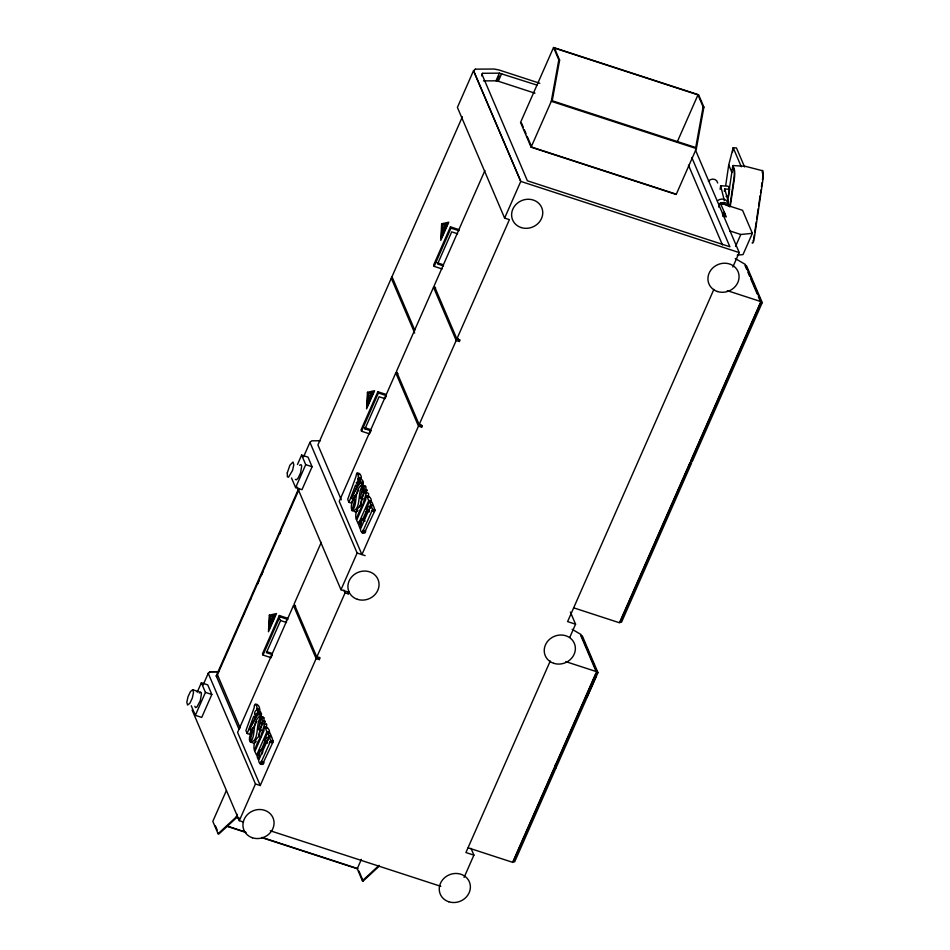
<?xml version="1.0" encoding="UTF-8"?>
<svg xmlns="http://www.w3.org/2000/svg" width="950" height="950" viewBox="0 0 950 950"><rect width="100%" height="100%" fill="white"/><g stroke="black" fill="none" stroke-linecap="round" stroke-linejoin="round"><path stroke-width="1.43" d="M728.591 205.948L728.602 204.262A7.042 6.365 -23.1 0 0 717.535 200.652M363.363 486.186L362.484 488.193C356.974 510.661 366.32 491.494 363.363 486.186L365.881 487.006L366.071 489.927M260.252 728.947L258.709 736.274M260.383 764.002L270.702 740.798L269.23 736.274L271.736 737.093L273.208 741.606L263.946 761.235C264.468 766.222 258.744 765.035 258.626 760.356L269.23 736.274M362.176 532.819L372.495 509.616L371.022 505.091L373.528 505.911L375.001 510.423L365.738 530.053C366.249 535.04 360.525 533.852 360.418 529.174L371.022 505.091M752.091 242.868A7.719 1.591 -86.5 0 0 754.252 238.474L762.814 180.453A7.719 1.591 -86.5 0 0 762.719 170.786L745.418 166.321L732.818 165.549L734.113 168.578L733.875 170.394L732.557 167.307M442.866 227.774L442.997 231.859L445.348 227.026L445.063 225.756L444.719 227.976L444.291 226.29L442.866 227.798M762.482 179.752L762.577 178.98A5.795 1.199 -86.5 0 0 762.422 172.437M266.998 740.679L267.188 741.297L268.553 739.219M720.136 189.359L720.67 185.737L728.258 186.212L729.576 189.299L729.22 191.71M724.363 191.401L724.719 188.991L729.576 189.299M725.741 185.155L728.721 164.956L733.186 147.737L736.464 147.939L744.574 166.963M732.569 151.976L733.186 147.737L741.309 166.761M727.486 201.649L732.818 165.549M729.042 192.909L728.508 196.531L726.085 196.377M728.104 204.583L728.46 202.172L724.719 188.991M729.754 206.946L734.124 177.223A5.795 1.199 -86.5 0 0 733.97 170.679L733.839 170.311M730.289 206.245L734.35 178.695A7.719 1.591 -86.5 0 0 734.113 168.578M762.328 172.164L762.589 170.394M754.359 234.769L753.813 238.391M754.787 231.871L756.283 221.742M756.711 218.844L758.207 208.703M758.634 205.817L760.131 195.676M760.558 192.779L760.986 189.893M761.413 186.996L762.054 182.649M361.891 499.356L359.718 507.051M261.582 717.369L260.692 719.376C255.182 741.843 264.527 722.677 261.582 717.369L264.088 718.188C263.293 721.881 265.988 720.242 264.634 722.998M366.415 491.815L366.914 489.891L366.261 490.319M531.097 147.191L551.297 101.306L558.814 59.874L553.541 47.5L698.63 94.774L703.903 107.148L696.386 148.58L676.186 194.465L531.097 147.191L520.541 122.443L553.541 47.5M559.609 60.135L552.235 100.771L695.732 147.535L703.107 106.887L697.977 94.857L554.479 48.106L559.609 60.135L558.814 59.874M366.831 495.71L368.707 500.733L358.387 523.949L356.63 520.303L365.762 499.569C365.073 493.086 372.709 496.992 371.058 501.98M265.05 726.893L266.914 731.916L256.607 755.131L254.838 751.486L263.969 730.752C263.245 723.746 271.652 729.054 268.981 733.697L266.463 732.877M757.851 310.044L757.649 310.757M249.375 729.541L256.821 714.566L257.984 710.351L258.851 714.02L256.476 716.68L249.375 729.541L251.881 730.36L256.856 721.359M251.964 728.864L249.684 734.338L247.178 733.519L253.757 716.276L254.458 717.927L255.467 716.027L254.588 713.961C254.897 704.936 266.166 714.103 258.994 717.488M351.156 498.358L358.613 483.384L359.765 479.168L360.644 482.838L358.269 485.497L351.156 498.358L353.673 499.178L358.649 490.176M359.765 479.168C364.705 479.394 363.684 484.5 360.786 486.305M260.478 723.769L260.763 722.463M362.271 492.587L363.47 489.119M266.522 728.08L266.677 724.256L266.214 723.674L264.717 724.719M368.315 496.897L368.624 493.62L367.353 492.682M256.666 709.793C258.293 705.981 253.959 701.432 254.161 707.762L245.908 730.538L247.178 733.519M258.875 710.79C261.012 708.581 258.388 703.843 255.277 704.009M348.971 502.336L355.549 485.094L356.25 486.744L357.259 484.844L356.381 482.778C360.394 480.391 357.2 467.733 355.953 476.579L347.7 499.356L348.971 502.336L351.476 503.156L354.231 496.375M360.145 480.249C362.971 478.111 360.608 472.732 357.058 472.827M262.105 753.967L262.758 751.818M264.302 742.805C267.271 739.432 260.3 755.511 261.345 749.526M366.094 511.622C369.063 508.25 362.093 524.329 363.137 518.344M359.005 474.798L359.575 473.646M259.932 712.286L260.49 711.17M251.881 730.36L252.842 727.676M353.673 499.178L355.11 495.152M257.783 712.916L257.106 714.78L254.588 713.961M359.575 481.733L358.886 483.598L356.381 482.778M250.693 599.177L251.144 597.966M243.948 614.365L244.482 612.988M197.196 692.253L201.352 682.801L207.729 684.879L211.826 694.474L201.721 717.416L195.344 715.338L191.247 705.743M297.469 464.503L301.625 455.062L308.002 457.14L312.099 466.735L301.993 489.678L295.616 487.599L291.519 478.004M203.062 685.081L208.252 673.289L210.045 671.745L218.702 671.674M303.584 456.772L309.938 442.344L311.766 440.824L320.423 440.753M195.344 715.338L205.449 692.396L201.352 682.801M295.616 487.599L305.722 464.657L301.625 455.062M239.056 729.398L216.22 675.877L298.751 488.442M462.389 116.791L317.906 444.944L341.287 499.759M217.443 674.738L298.846 489.856M257.486 584.262L259.065 580.699M261.298 575.605L262.865 572.043M279.49 534.28L280.891 531.121M481.591 75.846L482.707 73.293L499.356 73.162L536.952 85.096M483.503 80.904L495.995 80.809L499.356 73.162M496.814 81.023L499.13 75.774M495.995 80.809L498.311 81.249L501.671 73.613M279.312 615.541L279.858 616.823L287.826 619.424L287.28 618.141L279.312 615.541L262.473 653.778L263.019 655.061L270.988 657.661L272.341 654.597L271.795 653.315L267.069 651.771M385.474 397.646L386.365 395.616L385.819 394.333L377.851 391.733L361.012 429.97L361.558 431.253L369.538 433.841L370.88 430.789L370.334 429.507L365.608 427.963M450.442 226.848L450.989 228.131L458.969 230.731L458.423 229.449L450.442 226.848L433.616 265.086L434.162 266.368L442.13 268.957M263.019 655.061L279.858 616.823M361.558 431.253L378.397 393.015L377.851 391.733M434.162 266.368L450.989 228.131M280.024 619.269L280.571 620.552L266.428 652.674L272.341 654.597M370.88 430.789L364.966 428.866L379.109 396.744L385.023 398.668L384.477 397.385M295.616 606.183L293.491 605.482L237.595 732.426L260.241 785.531L255.467 783.964L208.204 673.265L210.081 671.757L218.737 671.697M321.266 542.403L294.156 603.951L316.813 657.056L319.996 658.101L319.331 659.621L316.136 658.587L293.491 605.482M395.794 372.923L339.233 501.398L361.926 554.586L418.487 426.122L395.794 372.923L397.931 373.611M435.634 287.969L433.509 287.28L396.471 371.391L419.164 424.591L422.346 425.636L421.681 427.156L418.487 426.122M484.916 170.525L434.186 285.748L456.867 338.948L460.061 339.981L459.384 341.513L456.202 340.48L433.509 287.28M226.361 790.59L212.812 821.37L218.084 833.744L218.88 834.005L236.609 817.641L239.424 818.556M351.975 510.162C358.969 488.407 348.733 503.892 351.975 510.162L354.481 510.981M261.345 716.799C254.885 721.774 260.264 741.356 250.396 742.021C256.642 735.086 251.322 722.285 259.967 716.062L263.851 717.618L262.485 716.882M363.126 485.616C356.666 490.592 362.045 510.186 352.177 510.839C358.435 503.904 353.103 491.103 361.76 484.88L365.643 486.436L364.266 485.699M267.639 732.533L268.945 735.609L271.462 736.428L270.144 733.352L267.639 732.533L264.433 740.193L267.188 741.297M369.431 501.351L370.738 504.426L373.243 505.246L371.937 502.17L369.431 501.351L366.225 509.01L368.731 509.829M261.274 749.847L265.715 739.753M363.066 518.664L367.508 508.571M268.945 735.609L268.114 737.509L266.855 737.556L264.67 740.477M370.738 504.426L369.894 506.326L368.647 506.374L366.463 509.295M218.084 833.744L236.158 817.059L237.346 814.364M243.533 822.047L239.305 820.669L255.467 783.964M343.936 590.104L345.088 592.824L348.282 593.857L348.959 592.337L340.979 589.736L357.141 553.031L309.938 442.344M456.867 338.948L509.402 219.652L504.616 218.096L520.778 181.391L473.563 70.704L475.392 69.184M260.241 785.531L316.136 658.587M316.813 657.056L345.088 592.824M419.164 424.591L456.202 340.48M319.651 657.269L318.772 659.241L317.633 656.569M347.736 593.477L348.603 591.506L348.959 592.337M379.121 866.293L363.173 881.018L362.378 880.757L357.247 868.727L361.368 859.358M677.35 141.692L697.977 94.857M718.639 207.076L720.397 203.086L742.556 210.306L752.376 233.332L743.019 254.588L737.236 255.17M550.252 661.022L465.928 852.542L473.896 855.131L464.087 877.42M713.877 289.382L567.601 621.597L575.569 624.197L569.798 637.307M735.538 246.442L740.798 234.484L752.376 233.332M732.854 266.974L739.207 252.558M595.793 673.455L555.026 766.033L556.629 766.555L597.977 672.636L582.362 636.025L580.759 635.502L595.804 670.759M572.185 629.339L580.925 634.457L596.837 671.757L512.893 862.41L468.231 847.851M735.241 258.531L745.227 264.373L761.128 301.673L619.721 622.844L573.669 607.834M555.999 767.968L514.651 861.876L513.059 861.353L554.408 767.446L555.999 767.968L554.847 765.249M762.244 302.611L692.217 461.664L690.614 461.154L760.653 302.088L762.244 302.611L746.629 266L745.038 265.478L746.771 269.551M369.348 496.529L366.427 496.256M267.556 727.7L264.634 727.439M357.936 510.411L355.834 512.371L354.694 511.658M256.144 741.594L253.614 743.529M370.346 508.036L371.153 507.193M362.378 880.757L379.062 865.355M482.707 73.293L481.84 74.017L527.381 180.785L729.873 246.763L691.814 157.546M216.529 676.602L217.396 675.877L216.22 675.877M299.582 465.286L301.007 464.598L301.732 465.963L300.568 472.922L298.098 478.135L296.471 479.809L295.355 479.453M199.31 693.025L200.735 692.348L201.459 693.702L200.296 700.672L196.971 706.954L195.558 707.631L194.821 706.266M192.755 689.748L190.487 691.505L188.017 696.706L186.817 702.311L187.578 705.031L189.857 703.273L192.316 698.072L193.515 692.467L192.755 689.748L200.735 692.348M475.356 69.16L494.142 69.029L498.916 69.956L539.826 83.268M365.156 521.016L362.876 520.22M703.107 106.887L703.903 107.148M498.311 81.249L534.992 93.207M551.297 101.306L696.386 148.58M676.044 194.121L531.751 147.107L527.191 136.408M722.712 215.733L726.287 216.909L720.397 203.086M729.671 230.862L740.798 234.484M727.273 290.641L761.128 301.673M457.615 233.783L451.713 231.859L437.57 263.981L443.472 265.905L442.926 264.623L437.024 262.699M378.397 393.015L386.365 395.616M358.957 477.327L361.463 478.147M358.708 478.135L361.226 478.954M358.459 478.61L360.964 479.429M357.889 478.966L360.394 479.786M360.905 481.935L363.411 482.754M305.722 464.657L312.099 466.735M360.644 482.838L363.149 483.657M360.406 483.229L362.912 484.049M364.432 489.345L366.949 490.164M364.361 489.761L366.878 490.58M366.629 495.888L369.134 496.707M368.79 500.341L371.296 501.161M360.359 497.729L362.876 498.548M360.371 498.204L362.888 499.023M372.566 509.212L375.084 510.031M372.044 510.566L374.549 511.385M371.438 510.767L373.944 511.587M366.783 510.423L369.407 511.338M366.629 510.554L369.146 511.373M366.902 511.029L369.407 511.848M359.088 521.36L361.594 522.179M358.387 523.949L360.905 524.768M362.864 530.231L365.382 531.05M362.769 531.608L365.275 532.428M357.141 553.031L365.121 555.631M565.808 661.639L596.837 671.757M596.374 672.113L597.977 672.636M280.571 620.552L286.473 622.476L285.938 621.205M257.165 708.51L259.683 709.329M205.449 692.396L211.826 694.474M256.928 709.318L259.433 710.137M259.113 713.117L261.63 713.937M258.851 714.02L261.369 714.839M258.614 714.412L261.119 715.231M262.651 720.528L265.157 721.347M262.58 720.943L265.086 721.762M264.836 727.071L267.354 727.89M266.998 731.524L269.515 732.343M258.875 729.327L261.381 730.146M258.59 729.386L261.096 730.206M270.786 740.394L273.291 741.214M270.251 741.748L272.757 742.568M269.646 741.95L272.163 742.769M264.848 741.736L267.615 742.52M265.109 742.211L267.627 743.031M250.396 742.021L252.902 742.841M261.084 761.413L263.589 762.232M260.977 762.791L263.494 763.61M236.158 817.059L238.973 817.974M270.299 830.775L440.824 886.326M226.896 825.954L245.207 831.927M262.105 837.437L357.901 868.644M226.409 826.096L246.109 832.521M261.582 837.556L357.247 868.727M728.721 164.956L731.916 172.461M747.923 272.258L749.657 276.331M750.821 279.039L757.186 293.954M758.337 296.673L760.071 300.734M695.447 149.969L739.254 252.593L520.742 181.391L473.516 70.692L457.401 107.409L504.616 218.096M688.453 165.193L722.463 244.946M521.491 123.049L523.201 127.051M524.341 129.722L526.051 133.736M458.221 338.782L459.384 341.513M570.392 612.049L575.569 624.197M596.066 676.471L586.839 697.419M391.982 276.711L414.782 330.184M391.305 278.243L414.687 333.058M420.517 424.436L421.681 427.156M364.42 427.583L364.966 428.866M471.022 848.386L473.943 855.166M347.926 593.038L348.282 593.857M297.231 487.148L340.979 589.736M318.974 658.801L319.331 659.621M270.441 656.379L270.988 657.661M358.957 871.114L363.173 881.018M217.396 674.619L240.136 727.938M192.09 709.994L239.305 820.669M215.46 825.989L217.17 829.991M720.67 185.737L724.292 200.592M723.152 216.469A3.408 3.087 -23.1 0 1 725.206 213.857M708.415 181.248A5.261 4.762 -23.1 0 1 717.666 182.994M722.38 213.987A5.261 4.762 -23.1 0 1 724.518 212.325M722.546 204.214A5.261 4.762 -23.1 0 1 727.332 205.77M718.996 204.096A7.042 6.365 -23.1 0 1 729.612 206.102M753.409 240.077A5.795 1.199 -86.5 0 1 752.922 241.051M270.619 621.644C270.097 627.38 275.381 612.18 271.189 618.806C270.536 620.457 270.346 620.587 270.619 621.644M368.742 398.774L368.814 400.366L371.153 395.532L370.88 394.262L370.524 396.483L370.096 394.796L368.671 396.304L368.742 398.774M264.397 724.636L260.514 737.426C257.83 740.857 255.823 746.795 254.517 750.714C252.914 746.047 254.766 739.991 258.388 736.784L259.279 736.939C259.101 731.084 261.179 726.667 263.055 723.045L263.696 722.855L264.397 724.636M366.178 493.454L362.306 506.243C359.622 509.675 357.616 515.612 356.298 519.531C354.706 514.864 356.547 508.808 360.181 505.602L361.071 505.756C360.881 499.938 362.995 495.473 364.836 491.863L365.489 491.684L366.178 493.454M269.337 615.161L268.47 631.75L276.486 613.557L269.337 615.161M269.729 616.099L269.04 629.351L275.441 614.816L269.729 616.099M269.931 616.586L269.325 628.14L274.918 615.457L269.931 616.586M367.46 392.303L366.593 408.88L374.609 390.688L367.46 392.303M367.864 393.241L367.163 406.493L373.564 391.958L367.864 393.241M368.066 393.716L367.46 405.282L373.041 392.599L368.066 393.716M441.655 223.796L440.788 240.374L448.804 222.181L441.655 223.796M442.047 224.734L441.358 237.987L447.759 223.44L442.047 224.734M442.249 225.209L441.643 236.776L447.236 224.081L442.249 225.209M259.219 754.941L258.341 759.703L257.082 756.722L260.442 749.811L259.219 754.941M361.012 523.759L360.133 528.521L358.863 525.54L362.235 518.629L361.012 523.759M287.292 472.886L287.387 476.853L288.503 477.209L292.588 470.333L293.788 464.728L293.027 462.009L289.881 465.239L287.292 472.886M251.299 736.179L250.183 741.344C246.786 738.732 256.144 721.454 251.299 736.179M689.949 462.674L619.911 621.739L621.514 622.25L691.541 463.196L689.949 462.674M252.427 837.793A15.794 14.297 -23.1 0 0 273.944 821.204A15.794 14.297 -23.1 0 0 249.102 813.105A15.794 14.297 -23.1 0 0 252.427 837.793M357.414 599.343A15.794 14.297 -23.1 0 0 378.931 582.754A15.794 14.297 -23.1 0 0 354.077 574.655A15.794 14.297 -23.1 0 0 357.414 599.343M521.122 227.561A15.794 14.297 -23.1 0 0 542.64 210.959A15.794 14.297 -23.1 0 0 517.786 202.861A15.794 14.297 -23.1 0 0 521.122 227.561M448.756 901.764A15.794 14.297 -23.1 0 0 470.274 885.163A15.794 14.297 -23.1 0 0 445.419 877.064A15.794 14.297 -23.1 0 0 448.756 901.764M553.743 663.314A15.794 14.297 -23.1 0 0 575.261 646.712A15.794 14.297 -23.1 0 0 550.406 638.614A15.794 14.297 -23.1 0 0 553.743 663.314M717.44 291.519A15.794 14.297 -23.1 0 0 738.957 274.918A15.794 14.297 -23.1 0 0 714.103 266.819A15.794 14.297 -23.1 0 0 717.44 291.519"/></g></svg>
